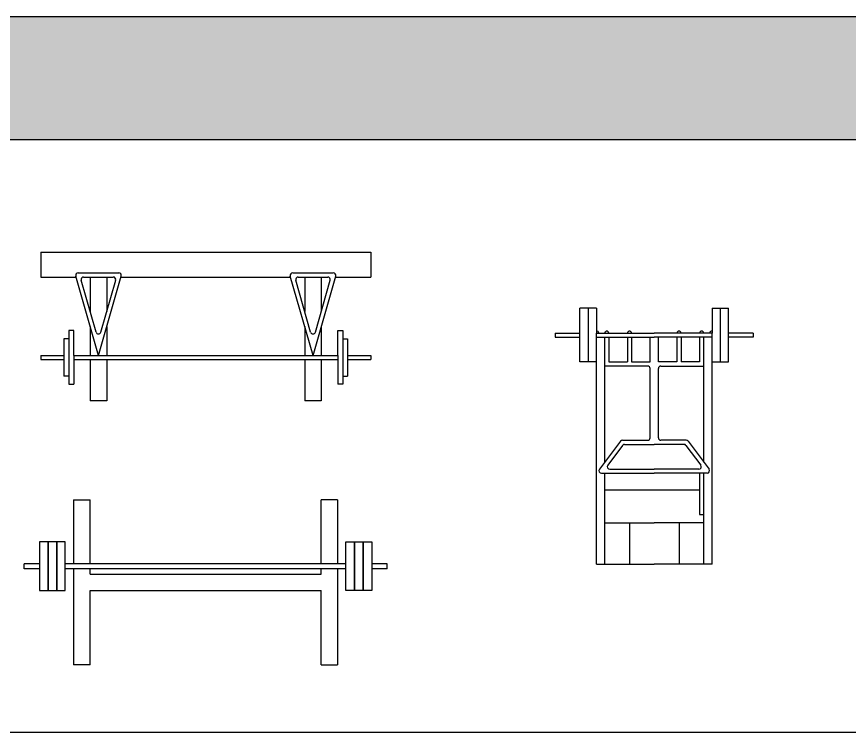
# Model space of a CAD drawing. Header units: millimetres. Extents: x 24547 to 62889, y 34568 to 56011.
# Drawn here: x 33572 to 38618, y 51673 to 56011 of the extents above; entities that cross this region are included whole.
import ezdxf

# ---------------------------------------------------------------- set-up
doc = ezdxf.new("R2010")
doc.units = ezdxf.units.MM
doc.layers.add('www.cad-blocks.net', color=7, linetype='Continuous')

# ---------------------------------------------------------------- blocks, each defined once
blk = doc.blocks.new('A$C369F3A16')
for p, q in [((0, 900), (2000, 900)), ((0, 900), (0, 750)), ((2000, 900), (2000, 750)), ((227, 775), (473, 775)), ((1527, 775), (1773, 775)), ((0, 750), (214.3, 750)), ((350, 275), (212.6, 755.9)), ((335.6, 416.5), (245.7, 730.9)), ((260.2, 750), (439.8, 750)), ((300, 750), (300, 541)), ((350, 275), (487.4, 755.9)), ((364.4, 416.5), (454.3, 730.9)), ((400, 750), (400, 541)), ((485.7, 750), (1514.3, 750)), ((1650, 275), (1512.6, 755.9)), ((1635.6, 416.5), (1545.7, 730.9)), ((1560.2, 750), (1739.8, 750)), ((1600, 750), (1600, 541)), ((1650, 275), (1787.4, 755.9)), ((1664.4, 416.5), (1754.3, 730.9)), ((1700, 750), (1700, 541)), ((1785.7, 750), (2000, 750)), ((200, 425), (170, 425)), ((170, 425), (170, 100)), ((200, 275), (200, 425)), ((300, 450), (300, 275)), ((400, 450), (400, 275)), ((1600, 450), (1600, 275)), ((1700, 450), (1700, 275)), ((1800, 425), (1830, 425)), ((1800, 275), (1800, 425)), ((1830, 425), (1830, 100)), ((170, 375), (140, 375)), ((140, 375), (140, 150)), ((1830, 375), (1860, 375)), ((1860, 375), (1860, 150)), ((0, 275), (140, 275)), ((0, 275), (0, 250)), ((200, 275), (200, 100)), ((200, 275), (1800, 275)), ((1800, 275), (1800, 100)), ((1860, 275), (2000, 275)), ((2000, 275), (2000, 250)), ((0, 250), (140, 250)), ((200, 250), (1800, 250)), ((300, 250), (300, 0)), ((400, 250), (400, 0)), ((1600, 250), (1600, 0)), ((1700, 250), (1700, 0)), ((1860, 250), (2000, 250)), ((170, 150), (140, 150)), ((1830, 150), (1860, 150)), ((170, 100), (200, 100)), ((1830, 100), (1800, 100)), ((400, 0), (300, 0)), ((1700, 0), (1600, 0))]:
    blk.add_line(p, q)
for centre, start, end in [((227, 760), 90, 195.9454), ((473, 760), 344.0546, 90), ((1527, 760), 90, 195.9454), ((1773, 760), 344.0546, 90), ((260.2, 735), 90, 195.9454), ((439.8, 735), 344.0546, 90), ((1560.2, 735), 90, 195.9454), ((1739.8, 735), 344.0546, 90), ((350, 420.6), 195.9454, 344.0546), ((1650, 420.6), 195.9454, 344.0546)]:
    blk.add_arc(centre, 15, start, end)
blk = doc.blocks.new('A$C69B72789')
for p, q in [((250, 1550), (150, 1550)), ((150, 1225), (150, 1550)), ((200, 1550), (200, 1225)), ((250, 1550), (250, 1400)), ((950, 1550), (950, 1400)), ((950, 1550), (1050, 1550)), ((1000, 1550), (1000, 1225)), ((1050, 1225), (1050, 1550)), ((0, 1400), (150, 1400)), ((0, 1400), (0, 1375)), ((0, 1375), (150, 1375)), ((250, 0), (250, 1400)), ((250, 1400), (600, 1400)), ((250, 1375), (300, 1375)), ((300, 616.7), (300, 1375)), ((300, 1375), (600, 1375)), ((325, 1375), (325, 1225)), ((325, 1375), (437.5, 1375)), ((437.5, 1375), (437.5, 1225)), ((462.5, 1375), (462.5, 1225)), ((462.5, 1375), (575, 1375)), ((575, 1225), (575, 1375)), ((950, 1400), (600, 1400)), ((900, 1375), (600, 1375)), ((625, 1225), (625, 1375)), ((737.5, 1375), (625, 1375)), ((737.5, 1375), (737.5, 1225)), ((875, 1375), (762.5, 1375)), ((762.5, 1375), (762.5, 1225)), ((875, 1375), (875, 1225)), ((900, 616.7), (900, 1375)), ((950, 1375), (900, 1375)), ((950, 0), (950, 1400)), ((1200, 1400), (1050, 1400)), ((1200, 1375), (1050, 1375)), ((1200, 1400), (1200, 1375)), ((250, 1225), (150, 1225)), ((325, 1225), (437.5, 1225)), ((462.5, 1225), (575, 1225)), ((737.5, 1225), (625, 1225)), ((875, 1225), (762.5, 1225)), ((950, 1225), (1050, 1225)), ((560, 1200), (300, 1200)), ((575, 765), (575, 1185)), ((625, 765), (625, 1185)), ((640, 1200), (900, 1200)), ((395.5, 744), (268, 574)), ((408, 719), (318, 599)), ((407.5, 750), (560, 750)), ((420, 725), (600, 725)), ((780, 725), (600, 725)), ((792.5, 750), (640, 750)), ((792, 719), (882, 599)), ((804.5, 744), (932, 574)), ((330, 575), (600, 575)), ((870, 575), (600, 575)), ((280, 550), (600, 550)), ((300, 0), (300, 550)), ((920, 550), (600, 550)), ((875, 550), (875, 300)), ((900, 0), (900, 550)), ((300, 450), (875, 450)), ((875, 300), (900, 300)), ((300, 250), (600, 250)), ((450, 250), (450, 0)), ((900, 250), (600, 250)), ((750, 250), (750, 0)), ((250, 0), (600, 0)), ((950, 0), (600, 0))]:
    blk.add_line(p, q)
for centre, radius, start, end in [((248.4, 1397.5), 15.9, 9.6584, 84.1281), ((951.6, 1397.5), 15.9, 95.8719, 170.3416), ((312.5, 1399), 12.5, 4.583, 175.417), ((450, 1399), 12.5, 4.583, 175.417), ((750, 1399), 12.5, 4.583, 175.417), ((887.5, 1399), 12.5, 4.583, 175.417), ((560, 1185), 15, 0, 90), ((640, 1185), 15, 90, 180), ((560, 765), 15, 270, 0), ((640, 765), 15, 180, 270), ((407.5, 735), 15, 90, 143.1301), ((420, 710), 15, 90, 143.1301), ((780, 710), 15, 36.8699, 90), ((792.5, 735), 15, 36.8699, 90), ((280, 565), 15, 143.1301, 270), ((330, 590), 15, 143.1301, 270), ((870, 590), 15, 270, 36.8699), ((920, 565), 15, 270, 36.8699)]:
    blk.add_arc(centre, radius, start, end)
blk = doc.blocks.new('A$C70EA3108')
for p, q in [((300, 1000), (300, 612.7)), ((300, 1000), (400, 1000)), ((400, 612.7), (400, 1000)), ((1900, 1000), (1800, 1000)), ((1800, 612.7), (1800, 1000)), ((1900, 1000), (1900, 612.7)), ((145.8, 745.4), (93.7, 745.4)), ((93.7, 745.4), (93.7, 450)), ((197.9, 745.4), (145.8, 745.4)), ((145.8, 745.4), (145.8, 450)), ((145.8, 450), (145.8, 745.4)), ((197.9, 450), (197.9, 745.4)), ((250, 745.4), (197.9, 745.4)), ((197.9, 745.4), (197.9, 450)), ((250, 450), (250, 745.4)), ((1950, 450), (1950, 745.4)), ((1950, 745.4), (2002.1, 745.4)), ((2002.1, 450), (2002.1, 745.4)), ((2002.1, 745.4), (2054.2, 745.4)), ((2002.1, 745.4), (2002.1, 450)), ((2054.2, 450), (2054.2, 745.4)), ((2054.2, 745.4), (2106.3, 745.4)), ((2054.2, 745.4), (2054.2, 450)), ((2106.3, 745.4), (2106.3, 450)), ((0, 582.7), (0, 612.7)), ((93.7, 612.7), (0, 612.7)), ((1950, 612.7), (250, 612.7)), ((250, 582.7), (250, 612.7)), ((1950, 582.7), (1950, 612.7)), ((2200, 612.7), (2106.3, 612.7)), ((2200, 582.7), (2200, 612.7)), ((93.7, 582.7), (0, 582.7)), ((1950, 582.7), (250, 582.7)), ((300, 582.7), (300, 0)), ((400, 550), (400, 582.7)), ((1800, 550), (1800, 582.7)), ((1900, 582.7), (1900, 0)), ((2200, 582.7), (2106.3, 582.7)), ((400, 550), (1800, 550)), ((93.7, 450), (145.8, 450)), ((145.8, 450), (197.9, 450)), ((197.9, 450), (250, 450)), ((400, 0), (400, 450)), ((400, 450), (1800, 450)), ((1800, 0), (1800, 450)), ((2002.1, 450), (1950, 450)), ((2054.2, 450), (2002.1, 450)), ((2106.3, 450), (2054.2, 450)), ((400, 0), (300, 0)), ((1800, 0), (1900, 0))]:
    blk.add_line(p, q)
blk = doc.blocks.new('FORMAT')
at = {"layer": 'www.cad-blocks.net', "true_color": 0x546d8e}
h = blk.add_hatch(color=155, dxfattribs=at)
h.set_gradient(color1=(68, 68, 68), color2=(84, 109, 142), tint=1)
h.paths.add_polyline_path([(62888.5, 55267), (62888.5, 56010.9), (28248.9, 56010.9), (28248.9, 55267)])
at = {"layer": 'www.cad-blocks.net', "color": 155, "true_color": 0x546d8e}
for p, q in [((28248.9, 56010.9), (62888.5, 56010.9)), ((28248.9, 55267), (62888.5, 55267)), ((28248.9, 55267), (62888.5, 55267)), ((54732.1, 51673.1), (28248.9, 51673.1))]:
    blk.add_line(p, q, dxfattribs=at)

msp = doc.modelspace()

# ---------------------------------------------------------------- block references
for name, p in [('FORMAT', (0, 0)), ('A$C369F3A16', (33717.8, 53682.8)), ('A$C69B72789', (36835.5, 52693.3)), ('A$C70EA3108', (33617.1, 52081.8))]:
    msp.add_blockref(name, p)

doc.saveas('drawing.dxf')
